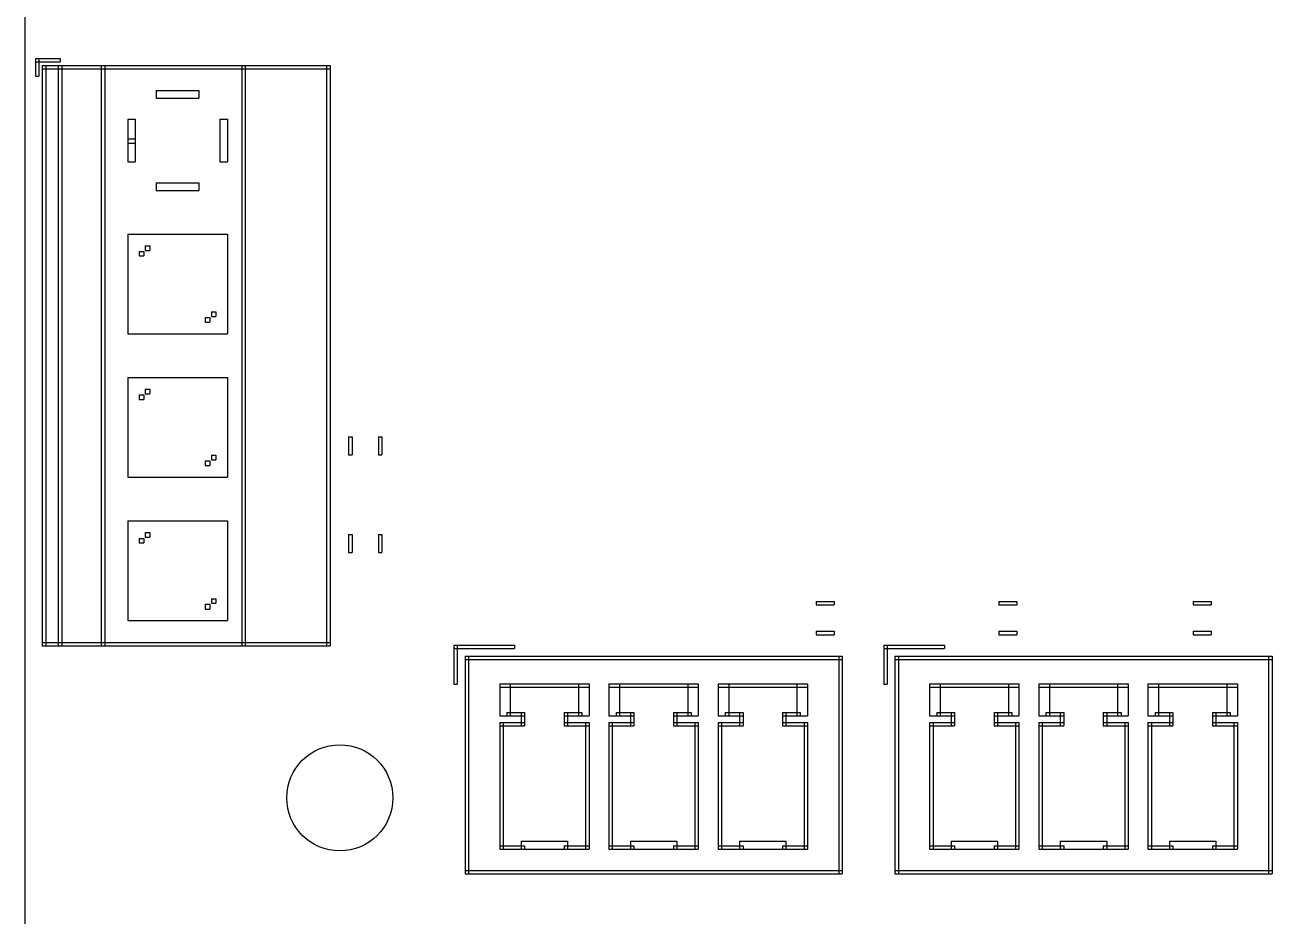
# Model space of a CAD drawing. Header units: metres. Extents: x 0 to 6012, y -4605 to 0.
# Drawn here: x 0 to 1713, y -3329 to -2106 of the extents above; entities that cross this region are included whole.
import ezdxf

# ---------------------------------------------------------------- set-up
doc = ezdxf.new("R2010")
doc.units = ezdxf.units.M

msp = doc.modelspace()

# ---------------------------------------------------------------- linework, layer by layer
msp.add_line((0, 0), (0, -4604.96063))
msp.add_circle((432.503937, -3167.07874), 72.834646)
at = {"layer": '1'}
for p, q in [((14.370079, -2152.165354), (19.094488, -2152.165354)), ((14.370079, -2152.165354), (14.370079, -2176.574803)), ((14.370079, -2152.165354), (48.228346, -2152.165354)), ((14.370079, -2152.165354), (14.370079, -2156.889764)), ((14.370079, -2156.889764), (48.228346, -2156.889764)), ((19.094488, -2152.165354), (19.094488, -2176.574803)), ((48.228346, -2152.165354), (48.228346, -2156.889764)), ((23.818898, -2161.614173), (419.133858, -2161.614173)), ((23.818898, -2161.614173), (23.818898, -2166.338583)), ((23.818898, -2161.614173), (28.543307, -2161.614173)), ((23.818898, -2161.614173), (23.818898, -2958.503937)), ((23.818898, -2166.338583), (419.133858, -2166.338583)), ((28.543307, -2161.614173), (28.543307, -2958.503937)), ((45.866142, -2161.614173), (50.590551, -2161.614173)), ((45.866142, -2161.614173), (45.866142, -2958.503937)), ((50.590551, -2161.614173), (50.590551, -2958.503937)), ((104.92126, -2161.614173), (109.645669, -2161.614173)), ((104.92126, -2161.614173), (104.92126, -2958.503937)), ((109.645669, -2161.614173), (109.645669, -2958.503937)), ((297.874016, -2161.614173), (302.598425, -2161.614173)), ((297.874016, -2161.614173), (297.874016, -2958.503937)), ((302.598425, -2161.614173), (302.598425, -2958.503937)), ((414.409449, -2161.614173), (419.133858, -2161.614173)), ((414.409449, -2161.614173), (414.409449, -2958.503937)), ((419.133858, -2161.614173), (419.133858, -2166.338583)), ((419.133858, -2161.614173), (419.133858, -2958.503937)), ((14.370079, -2176.574803), (19.094488, -2176.574803)), ((180.392047, -2196.240118), (238.937008, -2196.240118)), ((180.392047, -2196.240118), (180.392047, -2206.692913)), ((180.392047, -2206.692913), (238.937008, -2206.692913)), ((238.937008, -2196.240118), (238.937008, -2206.692913)), ((141.122047, -2235.472441), (151.574803, -2235.472441)), ((141.122047, -2235.472441), (141.122047, -2268.260039)), ((151.574803, -2235.472441), (151.574803, -2268.260039)), ((267.716535, -2235.510157), (278.169331, -2235.510157)), ((267.716535, -2235.510157), (267.716535, -2294.055118)), ((278.169331, -2235.510157), (278.169331, -2294.055118)), ((141.122047, -2268.260039), (151.574803, -2268.260039)), ((141.141732, -2262.401575), (151.584409, -2262.401575)), ((141.141732, -2262.401575), (141.141732, -2294.028268)), ((151.584409, -2262.401575), (151.584409, -2294.028268)), ((141.141732, -2294.028268), (151.584409, -2294.028268)), ((267.716535, -2294.055118), (278.169331, -2294.055118)), ((180.354331, -2322.834646), (238.899291, -2322.834646)), ((180.354331, -2322.834646), (180.354331, -2333.287441)), ((238.899291, -2322.834646), (238.899291, -2333.287441)), ((180.354331, -2333.287441), (238.899291, -2333.287441)), ((141.141732, -2393.110236), (278.149606, -2393.110236)), ((141.141732, -2393.110236), (141.141732, -2530.11811)), ((278.149606, -2393.110236), (278.149606, -2530.11811)), ((165.19685, -2409.094488), (171.732283, -2409.094488)), ((165.19685, -2409.094488), (165.19685, -2415.669291)), ((171.732283, -2409.094488), (171.732283, -2415.669291)), ((157.125984, -2417.165354), (163.228346, -2417.165354)), ((157.125984, -2417.165354), (157.125984, -2423.267717)), ((157.125984, -2423.267717), (163.228346, -2423.267717)), ((163.228346, -2417.165354), (163.228346, -2423.267717)), ((165.19685, -2415.669291), (171.732283, -2415.669291)), ((256.062992, -2500), (262.204724, -2500)), ((256.062992, -2500), (256.062992, -2506.102362)), ((262.204724, -2500), (262.204724, -2506.102362)), ((247.559055, -2507.598425), (254.094488, -2507.598425)), ((247.559055, -2507.598425), (247.559055, -2514.173228)), ((247.559055, -2514.173228), (254.094488, -2514.173228)), ((254.094488, -2507.598425), (254.094488, -2514.173228)), ((256.062992, -2506.102362), (262.204724, -2506.102362)), ((141.141732, -2530.11811), (278.149606, -2530.11811)), ((141.141732, -2589.96063), (278.149606, -2589.96063)), ((141.141732, -2589.96063), (141.141732, -2726.968504)), ((278.149606, -2589.96063), (278.149606, -2726.968504)), ((157.125984, -2614.015748), (163.228346, -2614.015748)), ((157.125984, -2614.015748), (157.125984, -2620.11811)), ((157.125984, -2620.11811), (163.228346, -2620.11811)), ((163.228346, -2614.015748), (163.228346, -2620.11811)), ((165.19685, -2605.944882), (171.732283, -2605.944882)), ((165.19685, -2605.944882), (165.19685, -2612.519685)), ((165.19685, -2612.519685), (171.732283, -2612.519685)), ((171.732283, -2605.944882), (171.732283, -2612.519685)), ((444.586614, -2671.664409), (449.311024, -2671.664409)), ((444.586614, -2671.664409), (444.586614, -2696.445827)), ((449.311024, -2671.664409), (449.311024, -2696.445827)), ((485.728346, -2671.664409), (490.452756, -2671.664409)), ((485.728346, -2671.664409), (485.728346, -2696.445827)), ((490.452756, -2671.664409), (490.452756, -2696.445827)), ((247.559055, -2704.448819), (254.094488, -2704.448819)), ((247.559055, -2704.448819), (247.559055, -2711.023622)), ((254.094488, -2704.448819), (254.094488, -2711.023622)), ((256.062992, -2696.850394), (262.204724, -2696.850394)), ((256.062992, -2696.850394), (256.062992, -2702.952756)), ((256.062992, -2702.952756), (262.204724, -2702.952756)), ((262.204724, -2696.850394), (262.204724, -2702.952756)), ((444.586614, -2696.445827), (449.311024, -2696.445827)), ((485.728346, -2696.445827), (490.452756, -2696.445827)), ((247.559055, -2711.023622), (254.094488, -2711.023622)), ((141.141732, -2726.968504), (278.149606, -2726.968504)), ((141.141732, -2786.811024), (278.149606, -2786.811024)), ((141.141732, -2786.811024), (141.141732, -2923.818898)), ((278.149606, -2786.811024), (278.149606, -2923.818898)), ((165.19685, -2802.795276), (171.732283, -2802.795276)), ((165.19685, -2802.795276), (165.19685, -2809.370079)), ((165.19685, -2809.370079), (171.732283, -2809.370079)), ((171.732283, -2802.795276), (171.732283, -2809.370079)), ((444.586614, -2805.522677), (449.311024, -2805.522677)), ((444.586614, -2805.522677), (444.586614, -2830.304094)), ((449.311024, -2805.522677), (449.311024, -2830.304094)), ((485.728346, -2805.522677), (490.452756, -2805.522677)), ((485.728346, -2805.522677), (485.728346, -2830.304094)), ((490.452756, -2805.522677), (490.452756, -2830.304094)), ((157.125984, -2810.866142), (163.228346, -2810.866142)), ((157.125984, -2810.866142), (157.125984, -2816.968504)), ((157.125984, -2816.968504), (163.228346, -2816.968504)), ((163.228346, -2810.866142), (163.228346, -2816.968504)), ((444.586614, -2830.304094), (449.311024, -2830.304094)), ((485.728346, -2830.304094), (490.452756, -2830.304094)), ((256.062992, -2893.700787), (262.204724, -2893.700787)), ((256.062992, -2893.700787), (256.062992, -2899.80315)), ((262.204724, -2893.700787), (262.204724, -2899.80315)), ((247.559055, -2901.299213), (254.094488, -2901.299213)), ((247.559055, -2901.299213), (247.559055, -2907.874016)), ((247.559055, -2907.874016), (254.094488, -2907.874016)), ((254.094488, -2901.299213), (254.094488, -2907.874016)), ((256.062992, -2899.80315), (262.204724, -2899.80315)), ((1087.01874, -2897.34252), (1111.800157, -2897.34252)), ((1087.01874, -2897.34252), (1087.01874, -2902.066929)), ((1087.01874, -2902.066929), (1111.800157, -2902.066929)), ((1111.800157, -2897.34252), (1111.800157, -2902.066929)), ((1338.002992, -2897.34252), (1362.784409, -2897.34252)), ((1338.002992, -2897.34252), (1338.002992, -2902.066929)), ((1338.002992, -2902.066929), (1362.784409, -2902.066929)), ((1362.784409, -2897.34252), (1362.784409, -2902.066929)), ((1604.735276, -2897.34252), (1629.516693, -2897.34252)), ((1604.735276, -2897.34252), (1604.735276, -2902.066929)), ((1604.735276, -2902.066929), (1629.516693, -2902.066929)), ((1629.516693, -2897.34252), (1629.516693, -2902.066929)), ((141.141732, -2923.818898), (278.149606, -2923.818898)), ((1087.01874, -2938.484252), (1111.800157, -2938.484252)), ((1087.01874, -2938.484252), (1087.01874, -2943.208661)), ((1087.01874, -2943.208661), (1111.800157, -2943.208661)), ((1111.800157, -2938.484252), (1111.800157, -2943.208661)), ((1338.002992, -2938.484252), (1362.784409, -2938.484252)), ((1338.002992, -2938.484252), (1338.002992, -2943.208661)), ((1338.002992, -2943.208661), (1362.784409, -2943.208661)), ((1362.784409, -2938.484252), (1362.784409, -2943.208661)), ((1604.735276, -2938.484252), (1629.516693, -2938.484252)), ((1604.735276, -2938.484252), (1604.735276, -2943.208661)), ((1604.735276, -2943.208661), (1629.516693, -2943.208661)), ((1629.516693, -2938.484252), (1629.516693, -2943.208661)), ((23.818898, -2953.779528), (419.133858, -2953.779528)), ((23.818898, -2953.779528), (23.818898, -2958.503937)), ((23.818898, -2958.503937), (419.133858, -2958.503937)), ((23.818898, -2958.503937), (28.543307, -2958.503937)), ((45.866142, -2958.503937), (50.590551, -2958.503937)), ((104.92126, -2958.503937), (109.645669, -2958.503937)), ((297.874016, -2958.503937), (302.598425, -2958.503937)), ((414.409449, -2958.503937), (419.133858, -2958.503937)), ((419.133858, -2953.779528), (419.133858, -2958.503937)), ((589.173228, -2957.283465), (672.637795, -2957.283465)), ((589.173228, -2957.283465), (589.173228, -2962.007874)), ((589.173228, -2957.283465), (593.897638, -2957.283465)), ((589.173228, -2957.283465), (589.173228, -3011.220472)), ((589.173228, -2962.007874), (672.637795, -2962.007874)), ((593.897638, -2957.283465), (593.897638, -3011.220472)), ((672.637795, -2957.283465), (672.637795, -2962.007874)), ((1179.724409, -2957.283465), (1263.188976, -2957.283465)), ((1179.724409, -2957.283465), (1179.724409, -2962.007874)), ((1179.724409, -2957.283465), (1184.448819, -2957.283465)), ((1179.724409, -2957.283465), (1179.724409, -3011.220472)), ((1179.724409, -2962.007874), (1263.188976, -2962.007874)), ((1184.448819, -2957.283465), (1184.448819, -3011.220472)), ((1263.188976, -2957.283465), (1263.188976, -2962.007874)), ((604.527559, -2972.637795), (609.251969, -2972.637795)), ((604.527559, -2972.637795), (604.527559, -3271.456693)), ((604.527559, -2972.637795), (1122.637795, -2972.637795)), ((604.527559, -2972.637795), (604.527559, -2977.362205)), ((604.527559, -2977.362205), (1122.637795, -2977.362205)), ((609.251969, -2972.637795), (609.251969, -3271.456693)), ((1117.913386, -2972.637795), (1122.637795, -2972.637795)), ((1117.913386, -2972.637795), (1117.913386, -3271.456693)), ((1122.637795, -2972.637795), (1122.637795, -2977.362205)), ((1122.637795, -2972.637795), (1122.637795, -3271.456693)), ((1195.07874, -2972.637795), (1199.80315, -2972.637795)), ((1195.07874, -2972.637795), (1195.07874, -3271.456693)), ((1195.07874, -2972.637795), (1713.188976, -2972.637795)), ((1195.07874, -2972.637795), (1195.07874, -2977.362205)), ((1195.07874, -2977.362205), (1713.188976, -2977.362205)), ((1199.80315, -2972.637795), (1199.80315, -3271.456693)), ((1708.464567, -2972.637795), (1713.188976, -2972.637795)), ((1708.464567, -2972.637795), (1708.464567, -3271.456693)), ((1713.188976, -2972.637795), (1713.188976, -2977.362205)), ((1713.188976, -2972.637795), (1713.188976, -3271.456693)), ((589.173228, -3011.220472), (593.897638, -3011.220472)), ((652.165354, -3010.433071), (666.732283, -3010.433071)), ((652.165354, -3010.433071), (652.165354, -3054.527559)), ((652.165354, -3010.433071), (775, -3010.433071)), ((652.165354, -3010.433071), (652.165354, -3015.15748)), ((652.165354, -3015.15748), (775, -3015.15748)), ((666.732283, -3010.433071), (666.732283, -3054.527559)), ((760.433071, -3010.433071), (775, -3010.433071)), ((760.433071, -3010.433071), (760.433071, -3054.527559)), ((775, -3010.433071), (775, -3015.15748)), ((775, -3010.433071), (775, -3054.527559)), ((802.165354, -3010.433071), (925, -3010.433071)), ((802.165354, -3010.433071), (802.165354, -3015.15748)), ((802.165354, -3010.433071), (816.732283, -3010.433071)), ((802.165354, -3010.433071), (802.165354, -3054.527559)), ((802.165354, -3015.15748), (925, -3015.15748)), ((816.732283, -3010.433071), (816.732283, -3054.527559)), ((910.433071, -3010.433071), (925, -3010.433071)), ((910.433071, -3010.433071), (910.433071, -3054.527559)), ((925, -3010.433071), (925, -3054.527559)), ((925, -3010.433071), (925, -3015.15748)), ((952.165354, -3010.433071), (1075, -3010.433071)), ((952.165354, -3010.433071), (952.165354, -3015.15748)), ((952.165354, -3010.433071), (966.732283, -3010.433071)), ((952.165354, -3010.433071), (952.165354, -3054.527559)), ((952.165354, -3015.15748), (1075, -3015.15748)), ((966.732283, -3010.433071), (966.732283, -3054.527559)), ((1060.433071, -3010.433071), (1075, -3010.433071)), ((1060.433071, -3010.433071), (1060.433071, -3054.527559)), ((1075, -3010.433071), (1075, -3015.15748)), ((1075, -3010.433071), (1075, -3054.527559)), ((1179.724409, -3011.220472), (1184.448819, -3011.220472)), ((1242.716535, -3010.433071), (1257.283465, -3010.433071)), ((1242.716535, -3010.433071), (1242.716535, -3054.527559)), ((1242.716535, -3010.433071), (1365.551181, -3010.433071)), ((1242.716535, -3010.433071), (1242.716535, -3015.15748)), ((1242.716535, -3015.15748), (1365.551181, -3015.15748)), ((1257.283465, -3010.433071), (1257.283465, -3054.527559)), ((1350.984252, -3010.433071), (1365.551181, -3010.433071)), ((1350.984252, -3010.433071), (1350.984252, -3054.527559)), ((1365.551181, -3010.433071), (1365.551181, -3015.15748)), ((1365.551181, -3010.433071), (1365.551181, -3054.527559)), ((1392.716535, -3010.433071), (1515.551181, -3010.433071)), ((1392.716535, -3010.433071), (1392.716535, -3015.15748)), ((1392.716535, -3010.433071), (1407.283465, -3010.433071)), ((1392.716535, -3010.433071), (1392.716535, -3054.527559)), ((1392.716535, -3015.15748), (1515.551181, -3015.15748)), ((1407.283465, -3010.433071), (1407.283465, -3054.527559)), ((1500.984252, -3010.433071), (1515.551181, -3010.433071)), ((1500.984252, -3010.433071), (1500.984252, -3054.527559)), ((1515.551181, -3010.433071), (1515.551181, -3054.527559)), ((1515.551181, -3010.433071), (1515.551181, -3015.15748)), ((1542.716535, -3010.433071), (1665.551181, -3010.433071)), ((1542.716535, -3010.433071), (1542.716535, -3015.15748)), ((1542.716535, -3010.433071), (1557.283465, -3010.433071)), ((1542.716535, -3010.433071), (1542.716535, -3054.527559)), ((1542.716535, -3015.15748), (1665.551181, -3015.15748)), ((1557.283465, -3010.433071), (1557.283465, -3054.527559)), ((1650.984252, -3010.433071), (1665.551181, -3010.433071)), ((1650.984252, -3010.433071), (1650.984252, -3054.527559)), ((1665.551181, -3010.433071), (1665.551181, -3015.15748)), ((1665.551181, -3010.433071), (1665.551181, -3054.527559)), ((652.165354, -3054.527559), (666.732283, -3054.527559)), ((652.165354, -3063.582677), (656.889764, -3063.582677)), ((652.165354, -3063.582677), (652.165354, -3237.598425)), ((652.165354, -3063.582677), (686.417323, -3063.582677)), ((652.165354, -3063.582677), (652.165354, -3068.307087)), ((656.889764, -3063.582677), (656.889764, -3237.598425)), ((662.007874, -3049.80315), (686.417323, -3049.80315)), ((662.007874, -3049.80315), (662.007874, -3054.527559)), ((662.007874, -3054.527559), (686.417323, -3054.527559)), ((681.692913, -3049.80315), (686.417323, -3049.80315)), ((681.692913, -3049.80315), (681.692913, -3068.307087)), ((686.417323, -3049.80315), (686.417323, -3068.307087)), ((686.417323, -3049.80315), (686.417323, -3054.527559)), ((686.417323, -3063.582677), (686.417323, -3068.307087)), ((740.748031, -3049.80315), (765.15748, -3049.80315)), ((740.748031, -3049.80315), (740.748031, -3054.527559)), ((740.748031, -3049.80315), (745.472441, -3049.80315)), ((740.748031, -3049.80315), (740.748031, -3068.307087)), ((740.748031, -3054.527559), (765.15748, -3054.527559)), ((740.748031, -3063.582677), (775, -3063.582677)), ((740.748031, -3063.582677), (740.748031, -3068.307087)), ((745.472441, -3049.80315), (745.472441, -3068.307087)), ((760.433071, -3054.527559), (775, -3054.527559)), ((765.15748, -3049.80315), (765.15748, -3054.527559)), ((770.275591, -3063.582677), (775, -3063.582677)), ((770.275591, -3063.582677), (770.275591, -3237.598425)), ((775, -3063.582677), (775, -3237.598425)), ((775, -3063.582677), (775, -3068.307087)), ((802.165354, -3054.527559), (816.732283, -3054.527559)), ((802.165354, -3063.582677), (836.417323, -3063.582677)), ((802.165354, -3063.582677), (802.165354, -3068.307087)), ((802.165354, -3063.582677), (806.889764, -3063.582677)), ((802.165354, -3063.582677), (802.165354, -3237.598425)), ((806.889764, -3063.582677), (806.889764, -3237.598425)), ((812.007874, -3049.80315), (836.417323, -3049.80315)), ((812.007874, -3049.80315), (812.007874, -3054.527559)), ((812.007874, -3054.527559), (836.417323, -3054.527559)), ((831.692913, -3049.80315), (836.417323, -3049.80315)), ((831.692913, -3049.80315), (831.692913, -3068.307087)), ((836.417323, -3049.80315), (836.417323, -3068.307087)), ((836.417323, -3049.80315), (836.417323, -3054.527559)), ((836.417323, -3063.582677), (836.417323, -3068.307087)), ((890.748031, -3049.80315), (915.15748, -3049.80315)), ((890.748031, -3049.80315), (890.748031, -3054.527559)), ((890.748031, -3049.80315), (895.472441, -3049.80315)), ((890.748031, -3049.80315), (890.748031, -3068.307087)), ((890.748031, -3054.527559), (915.15748, -3054.527559)), ((890.748031, -3063.582677), (925, -3063.582677)), ((890.748031, -3063.582677), (890.748031, -3068.307087)), ((895.472441, -3049.80315), (895.472441, -3068.307087)), ((910.433071, -3054.527559), (925, -3054.527559)), ((915.15748, -3049.80315), (915.15748, -3054.527559)), ((920.275591, -3063.582677), (925, -3063.582677)), ((920.275591, -3063.582677), (920.275591, -3237.598425)), ((925, -3063.582677), (925, -3068.307087)), ((925, -3063.582677), (925, -3237.598425)), ((952.165354, -3054.527559), (966.732283, -3054.527559)), ((952.165354, -3063.582677), (956.889764, -3063.582677)), ((952.165354, -3063.582677), (952.165354, -3237.598425)), ((952.165354, -3063.582677), (986.417323, -3063.582677)), ((952.165354, -3063.582677), (952.165354, -3068.307087)), ((956.889764, -3063.582677), (956.889764, -3237.598425)), ((962.007874, -3049.80315), (986.417323, -3049.80315)), ((962.007874, -3049.80315), (962.007874, -3054.527559)), ((962.007874, -3054.527559), (986.417323, -3054.527559)), ((981.692913, -3049.80315), (986.417323, -3049.80315)), ((981.692913, -3049.80315), (981.692913, -3068.307087)), ((986.417323, -3049.80315), (986.417323, -3054.527559)), ((986.417323, -3049.80315), (986.417323, -3068.307087)), ((986.417323, -3063.582677), (986.417323, -3068.307087)), ((1040.748031, -3049.80315), (1045.472441, -3049.80315)), ((1040.748031, -3049.80315), (1040.748031, -3068.307087)), ((1040.748031, -3049.80315), (1065.15748, -3049.80315)), ((1040.748031, -3049.80315), (1040.748031, -3054.527559)), ((1040.748031, -3054.527559), (1065.15748, -3054.527559)), ((1040.748031, -3063.582677), (1075, -3063.582677)), ((1040.748031, -3063.582677), (1040.748031, -3068.307087)), ((1045.472441, -3049.80315), (1045.472441, -3068.307087)), ((1060.433071, -3054.527559), (1075, -3054.527559)), ((1065.15748, -3049.80315), (1065.15748, -3054.527559)), ((1070.275591, -3063.582677), (1075, -3063.582677)), ((1070.275591, -3063.582677), (1070.275591, -3237.598425)), ((1075, -3063.582677), (1075, -3068.307087)), ((1075, -3063.582677), (1075, -3237.598425)), ((1242.716535, -3054.527559), (1257.283465, -3054.527559)), ((1242.716535, -3063.582677), (1247.440945, -3063.582677)), ((1242.716535, -3063.582677), (1242.716535, -3237.598425)), ((1242.716535, -3063.582677), (1276.968504, -3063.582677)), ((1242.716535, -3063.582677), (1242.716535, -3068.307087)), ((1247.440945, -3063.582677), (1247.440945, -3237.598425)), ((1252.559055, -3049.80315), (1276.968504, -3049.80315)), ((1252.559055, -3049.80315), (1252.559055, -3054.527559)), ((1252.559055, -3054.527559), (1276.968504, -3054.527559)), ((1272.244094, -3049.80315), (1276.968504, -3049.80315)), ((1272.244094, -3049.80315), (1272.244094, -3068.307087)), ((1276.968504, -3049.80315), (1276.968504, -3068.307087)), ((1276.968504, -3049.80315), (1276.968504, -3054.527559)), ((1276.968504, -3063.582677), (1276.968504, -3068.307087)), ((1331.299213, -3049.80315), (1355.708661, -3049.80315)), ((1331.299213, -3049.80315), (1331.299213, -3054.527559)), ((1331.299213, -3049.80315), (1336.023622, -3049.80315)), ((1331.299213, -3049.80315), (1331.299213, -3068.307087)), ((1331.299213, -3054.527559), (1355.708661, -3054.527559)), ((1331.299213, -3063.582677), (1365.551181, -3063.582677)), ((1331.299213, -3063.582677), (1331.299213, -3068.307087)), ((1336.023622, -3049.80315), (1336.023622, -3068.307087)), ((1350.984252, -3054.527559), (1365.551181, -3054.527559)), ((1355.708661, -3049.80315), (1355.708661, -3054.527559)), ((1360.826772, -3063.582677), (1365.551181, -3063.582677)), ((1360.826772, -3063.582677), (1360.826772, -3237.598425)), ((1365.551181, -3063.582677), (1365.551181, -3237.598425)), ((1365.551181, -3063.582677), (1365.551181, -3068.307087)), ((1392.716535, -3054.527559), (1407.283465, -3054.527559)), ((1392.716535, -3063.582677), (1426.968504, -3063.582677)), ((1392.716535, -3063.582677), (1392.716535, -3068.307087)), ((1392.716535, -3063.582677), (1397.440945, -3063.582677)), ((1392.716535, -3063.582677), (1392.716535, -3237.598425)), ((1397.440945, -3063.582677), (1397.440945, -3237.598425)), ((1402.559055, -3049.80315), (1426.968504, -3049.80315)), ((1402.559055, -3049.80315), (1402.559055, -3054.527559)), ((1402.559055, -3054.527559), (1426.968504, -3054.527559)), ((1422.244094, -3049.80315), (1426.968504, -3049.80315)), ((1422.244094, -3049.80315), (1422.244094, -3068.307087)), ((1426.968504, -3049.80315), (1426.968504, -3068.307087)), ((1426.968504, -3049.80315), (1426.968504, -3054.527559)), ((1426.968504, -3063.582677), (1426.968504, -3068.307087)), ((1481.299213, -3049.80315), (1505.708661, -3049.80315)), ((1481.299213, -3049.80315), (1481.299213, -3054.527559)), ((1481.299213, -3049.80315), (1486.023622, -3049.80315)), ((1481.299213, -3049.80315), (1481.299213, -3068.307087)), ((1481.299213, -3054.527559), (1505.708661, -3054.527559)), ((1481.299213, -3063.582677), (1515.551181, -3063.582677)), ((1481.299213, -3063.582677), (1481.299213, -3068.307087)), ((1486.023622, -3049.80315), (1486.023622, -3068.307087)), ((1500.984252, -3054.527559), (1515.551181, -3054.527559)), ((1505.708661, -3049.80315), (1505.708661, -3054.527559)), ((1510.826772, -3063.582677), (1515.551181, -3063.582677)), ((1510.826772, -3063.582677), (1510.826772, -3237.598425)), ((1515.551181, -3063.582677), (1515.551181, -3068.307087)), ((1515.551181, -3063.582677), (1515.551181, -3237.598425)), ((1542.716535, -3054.527559), (1557.283465, -3054.527559)), ((1542.716535, -3063.582677), (1547.440945, -3063.582677)), ((1542.716535, -3063.582677), (1542.716535, -3237.598425)), ((1542.716535, -3063.582677), (1576.968504, -3063.582677)), ((1542.716535, -3063.582677), (1542.716535, -3068.307087)), ((1547.440945, -3063.582677), (1547.440945, -3237.598425)), ((1552.559055, -3049.80315), (1576.968504, -3049.80315)), ((1552.559055, -3049.80315), (1552.559055, -3054.527559)), ((1552.559055, -3054.527559), (1576.968504, -3054.527559)), ((1572.244094, -3049.80315), (1576.968504, -3049.80315)), ((1572.244094, -3049.80315), (1572.244094, -3068.307087)), ((1576.968504, -3049.80315), (1576.968504, -3054.527559)), ((1576.968504, -3049.80315), (1576.968504, -3068.307087)), ((1576.968504, -3063.582677), (1576.968504, -3068.307087)), ((1631.299213, -3049.80315), (1636.023622, -3049.80315)), ((1631.299213, -3049.80315), (1631.299213, -3068.307087)), ((1631.299213, -3049.80315), (1655.708661, -3049.80315)), ((1631.299213, -3049.80315), (1631.299213, -3054.527559)), ((1631.299213, -3054.527559), (1655.708661, -3054.527559)), ((1631.299213, -3063.582677), (1665.551181, -3063.582677)), ((1631.299213, -3063.582677), (1631.299213, -3068.307087)), ((1636.023622, -3049.80315), (1636.023622, -3068.307087)), ((1650.984252, -3054.527559), (1665.551181, -3054.527559)), ((1655.708661, -3049.80315), (1655.708661, -3054.527559)), ((1660.826772, -3063.582677), (1665.551181, -3063.582677)), ((1660.826772, -3063.582677), (1660.826772, -3237.598425)), ((1665.551181, -3063.582677), (1665.551181, -3068.307087)), ((1665.551181, -3063.582677), (1665.551181, -3237.598425)), ((652.165354, -3068.307087), (686.417323, -3068.307087)), ((681.692913, -3068.307087), (686.417323, -3068.307087)), ((740.748031, -3068.307087), (745.472441, -3068.307087)), ((740.748031, -3068.307087), (775, -3068.307087)), ((802.165354, -3068.307087), (836.417323, -3068.307087)), ((831.692913, -3068.307087), (836.417323, -3068.307087)), ((890.748031, -3068.307087), (925, -3068.307087)), ((890.748031, -3068.307087), (895.472441, -3068.307087)), ((952.165354, -3068.307087), (986.417323, -3068.307087)), ((981.692913, -3068.307087), (986.417323, -3068.307087)), ((1040.748031, -3068.307087), (1045.472441, -3068.307087)), ((1040.748031, -3068.307087), (1075, -3068.307087)), ((1242.716535, -3068.307087), (1276.968504, -3068.307087)), ((1272.244094, -3068.307087), (1276.968504, -3068.307087)), ((1331.299213, -3068.307087), (1336.023622, -3068.307087)), ((1331.299213, -3068.307087), (1365.551181, -3068.307087)), ((1392.716535, -3068.307087), (1426.968504, -3068.307087)), ((1422.244094, -3068.307087), (1426.968504, -3068.307087)), ((1481.299213, -3068.307087), (1515.551181, -3068.307087)), ((1481.299213, -3068.307087), (1486.023622, -3068.307087)), ((1542.716535, -3068.307087), (1576.968504, -3068.307087)), ((1572.244094, -3068.307087), (1576.968504, -3068.307087)), ((1631.299213, -3068.307087), (1636.023622, -3068.307087)), ((1631.299213, -3068.307087), (1665.551181, -3068.307087)), ((652.165354, -3232.874016), (686.417323, -3232.874016)), ((652.165354, -3232.874016), (652.165354, -3237.598425)), ((652.165354, -3237.598425), (656.889764, -3237.598425)), ((652.165354, -3237.598425), (686.417323, -3237.598425)), ((681.692913, -3226.65), (745.458543, -3226.65)), ((681.692913, -3226.65), (681.692913, -3237.598425)), ((681.692913, -3237.598425), (745.458543, -3237.598425)), ((686.417323, -3232.874016), (686.417323, -3237.598425)), ((740.748031, -3232.874016), (775, -3232.874016)), ((740.748031, -3232.874016), (740.748031, -3237.598425)), ((740.748031, -3237.598425), (775, -3237.598425)), ((745.458543, -3226.65), (745.458543, -3237.598425)), ((770.275591, -3237.598425), (775, -3237.598425)), ((775, -3232.874016), (775, -3237.598425)), ((802.165354, -3232.874016), (836.417323, -3232.874016)), ((802.165354, -3232.874016), (802.165354, -3237.598425)), ((802.165354, -3237.598425), (836.417323, -3237.598425)), ((802.165354, -3237.598425), (806.889764, -3237.598425)), ((831.692913, -3226.65), (895.458543, -3226.65)), ((831.692913, -3226.65), (831.692913, -3237.598425)), ((831.692913, -3237.598425), (895.458543, -3237.598425)), ((836.417323, -3232.874016), (836.417323, -3237.598425)), ((890.748031, -3232.874016), (925, -3232.874016)), ((890.748031, -3232.874016), (890.748031, -3237.598425)), ((890.748031, -3237.598425), (925, -3237.598425)), ((895.458543, -3226.65), (895.458543, -3237.598425)), ((920.275591, -3237.598425), (925, -3237.598425)), ((925, -3232.874016), (925, -3237.598425)), ((952.165354, -3232.874016), (986.417323, -3232.874016)), ((952.165354, -3232.874016), (952.165354, -3237.598425)), ((952.165354, -3237.598425), (986.417323, -3237.598425)), ((952.165354, -3237.598425), (956.889764, -3237.598425)), ((981.692913, -3226.65), (1045.458543, -3226.65)), ((981.692913, -3226.65), (981.692913, -3237.598425)), ((981.692913, -3237.598425), (1045.458543, -3237.598425)), ((986.417323, -3232.874016), (986.417323, -3237.598425)), ((1040.748031, -3232.874016), (1075, -3232.874016)), ((1040.748031, -3232.874016), (1040.748031, -3237.598425)), ((1040.748031, -3237.598425), (1075, -3237.598425)), ((1045.458543, -3226.65), (1045.458543, -3237.598425)), ((1070.275591, -3237.598425), (1075, -3237.598425)), ((1075, -3232.874016), (1075, -3237.598425)), ((1242.716535, -3232.874016), (1276.968504, -3232.874016)), ((1242.716535, -3232.874016), (1242.716535, -3237.598425)), ((1242.716535, -3237.598425), (1247.440945, -3237.598425)), ((1242.716535, -3237.598425), (1276.968504, -3237.598425)), ((1272.244094, -3226.65), (1336.009724, -3226.65)), ((1272.244094, -3226.65), (1272.244094, -3237.598425)), ((1272.244094, -3237.598425), (1336.009724, -3237.598425)), ((1276.968504, -3232.874016), (1276.968504, -3237.598425)), ((1331.299213, -3232.874016), (1365.551181, -3232.874016)), ((1331.299213, -3232.874016), (1331.299213, -3237.598425)), ((1331.299213, -3237.598425), (1365.551181, -3237.598425)), ((1336.009724, -3226.65), (1336.009724, -3237.598425)), ((1360.826772, -3237.598425), (1365.551181, -3237.598425)), ((1365.551181, -3232.874016), (1365.551181, -3237.598425)), ((1392.716535, -3232.874016), (1426.968504, -3232.874016)), ((1392.716535, -3232.874016), (1392.716535, -3237.598425)), ((1392.716535, -3237.598425), (1426.968504, -3237.598425)), ((1392.716535, -3237.598425), (1397.440945, -3237.598425)), ((1422.244094, -3226.65), (1486.009724, -3226.65)), ((1422.244094, -3226.65), (1422.244094, -3237.598425)), ((1422.244094, -3237.598425), (1486.009724, -3237.598425)), ((1426.968504, -3232.874016), (1426.968504, -3237.598425)), ((1481.299213, -3232.874016), (1515.551181, -3232.874016)), ((1481.299213, -3232.874016), (1481.299213, -3237.598425)), ((1481.299213, -3237.598425), (1515.551181, -3237.598425)), ((1486.009724, -3226.65), (1486.009724, -3237.598425)), ((1510.826772, -3237.598425), (1515.551181, -3237.598425)), ((1515.551181, -3232.874016), (1515.551181, -3237.598425)), ((1542.716535, -3232.874016), (1576.968504, -3232.874016)), ((1542.716535, -3232.874016), (1542.716535, -3237.598425)), ((1542.716535, -3237.598425), (1576.968504, -3237.598425)), ((1542.716535, -3237.598425), (1547.440945, -3237.598425)), ((1572.244094, -3226.65), (1636.009724, -3226.65)), ((1572.244094, -3226.65), (1572.244094, -3237.598425)), ((1572.244094, -3237.598425), (1636.009724, -3237.598425)), ((1576.968504, -3232.874016), (1576.968504, -3237.598425)), ((1631.299213, -3232.874016), (1665.551181, -3232.874016)), ((1631.299213, -3232.874016), (1631.299213, -3237.598425)), ((1631.299213, -3237.598425), (1665.551181, -3237.598425)), ((1636.009724, -3226.65), (1636.009724, -3237.598425)), ((1660.826772, -3237.598425), (1665.551181, -3237.598425)), ((1665.551181, -3232.874016), (1665.551181, -3237.598425)), ((604.527559, -3266.732283), (1122.637795, -3266.732283)), ((604.527559, -3266.732283), (604.527559, -3271.456693)), ((604.527559, -3271.456693), (609.251969, -3271.456693)), ((604.527559, -3271.456693), (1122.637795, -3271.456693)), ((1117.913386, -3271.456693), (1122.637795, -3271.456693)), ((1122.637795, -3266.732283), (1122.637795, -3271.456693)), ((1195.07874, -3266.732283), (1713.188976, -3266.732283)), ((1195.07874, -3266.732283), (1195.07874, -3271.456693)), ((1195.07874, -3271.456693), (1199.80315, -3271.456693)), ((1195.07874, -3271.456693), (1713.188976, -3271.456693)), ((1708.464567, -3271.456693), (1713.188976, -3271.456693)), ((1713.188976, -3266.732283), (1713.188976, -3271.456693))]:
    msp.add_line(p, q, dxfattribs=at)

doc.saveas('drawing.dxf')
